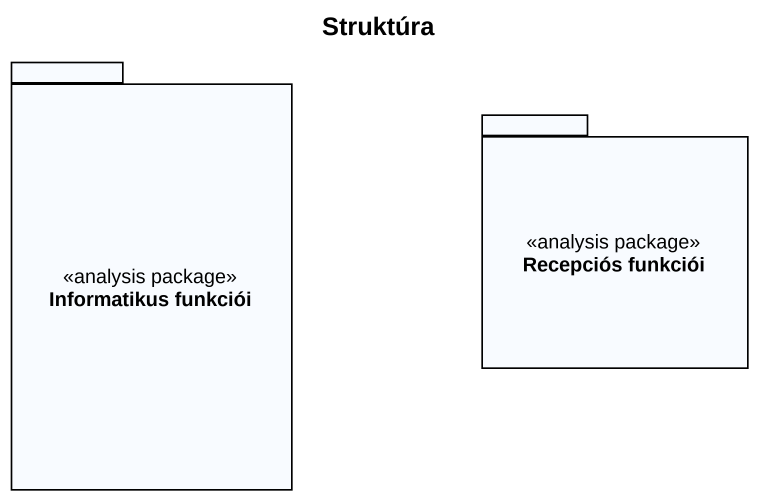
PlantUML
@startuml
title Struktúra
package "Informatikus funkciói" as Informatikus_funkciói <<analysis package>> {
}
package "Recepciós funkciói" as Recepciós_funkciói <<analysis package>> {
}
@enduml
